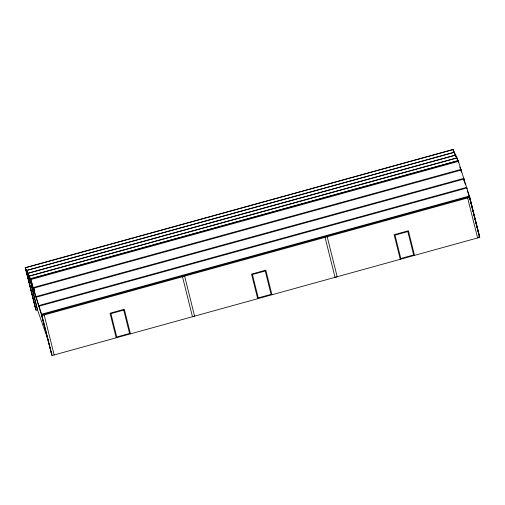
<?xml version="1.0" encoding="UTF-8"?>
<svg xmlns="http://www.w3.org/2000/svg" width="505" height="505" viewBox="0 0 505 505"><rect width="100%" height="100%" fill="white"/><g stroke="black" fill="none" stroke-linecap="round" stroke-linejoin="round"><path stroke-width="0.76" d="M48.12 340.023L37.49 309.849L36.063 310.247L35.401 308.366L25.25 267.65L452.979 149.461L458.224 160.748L469.77 197.461L479.472 236.372L478.759 236.567M453.067 149.657L25.345 267.852L25.528 268.591M26.607 270.573L454.336 152.377L454.519 153.116M455.643 155.199L27.92 273.394L28.103 274.133M36.063 310.247L27.194 274.133L27.908 273.937L32.15 283.576M29.227 276.216L456.956 158.021L457.139 158.759M25.25 267.65L30.496 278.937L458.224 160.748M27.194 274.133L32.042 285.148L32.756 284.953M33.437 288.229L461.166 170.034M33.639 289.163L34.353 288.967M36.284 297.199L464.013 179.004L464.196 179.742M463.489 180.108L464.202 179.906M466.854 187.98L39.125 306.169L39.308 306.907M42.054 315.568L469.783 197.373M469.057 197.663L469.77 197.461M32.042 285.148L41.574 315.095L52.021 355.539L479.75 237.35L469.599 196.634L41.574 314.95L51.321 353.367L52.034 353.165M479.725 237.281L477.585 237.868L467.643 197.96M453.162 150.193L458.407 161.486M453.724 151.708L458.565 162.124L458.42 161.379L30.691 279.574L30.881 280.307M25.433 268.389L30.679 279.675M30.849 280.363L25.692 269.26L35.773 309.23M27.453 275.01L32.213 285.83M479.056 235.191L479.472 236.372M479.087 235.469L479.75 237.35M37.218 308.902L31.095 284.833M51.321 353.367L51.725 354.497M459.777 166.997L461.444 172.205M463.3 178.139L465.49 184.855M467.396 190.808L469.063 196.148M33.949 288.677L34.662 290.912M30.496 278.937L42.041 315.663M469.492 197.518L478.86 234.434M469.492 197.657L470.067 199.923M470.452 201.438L471.601 205.977M471.986 207.486L473.141 212.024M473.52 213.539L478.898 234.711M469.581 196.742L469.397 196.003L41.669 314.198L52.021 355.539M467.037 188.712L466.652 187.342L38.929 305.538L39.112 306.276M463.994 179.111L463.811 178.372L36.082 296.568L36.467 297.937M461.349 170.772L460.964 169.402L33.235 287.598L33.62 288.967M458.313 161.284L458.13 160.546L30.401 278.741L30.584 279.48M457.05 158.564L456.867 157.825L29.138 276.02L29.41 276.955M455.832 155.938L455.554 155.003L27.825 273.199L28.009 273.937M454.424 152.92L454.241 152.182L26.512 270.377L26.79 271.311M452.979 149.461L453.256 150.395M414.523 255.372L408.387 230.772L394.127 234.711L400.263 259.311M327.208 236.769L337.176 276.746L335.036 277.333L325.069 237.363M271.942 294.768L265.813 270.169L251.553 274.108L257.689 298.707M184.628 276.166L194.595 316.143L192.462 316.736L182.494 276.759M130.441 333.874L124.306 309.275L110.046 313.214L116.182 337.813M44.194 314.975L54.161 354.952M26.784 270.585L28.11 275.919M30.376 280.742L37.49 309.849M123.744 310.083L110.917 313.63L116.743 336.999L129.57 333.458L123.744 310.083M265.251 270.983L252.418 274.524L258.251 297.899L271.078 294.352L265.251 270.983M407.825 231.58L394.998 235.128L400.825 258.497L413.658 254.956L407.825 231.58"/></g></svg>
